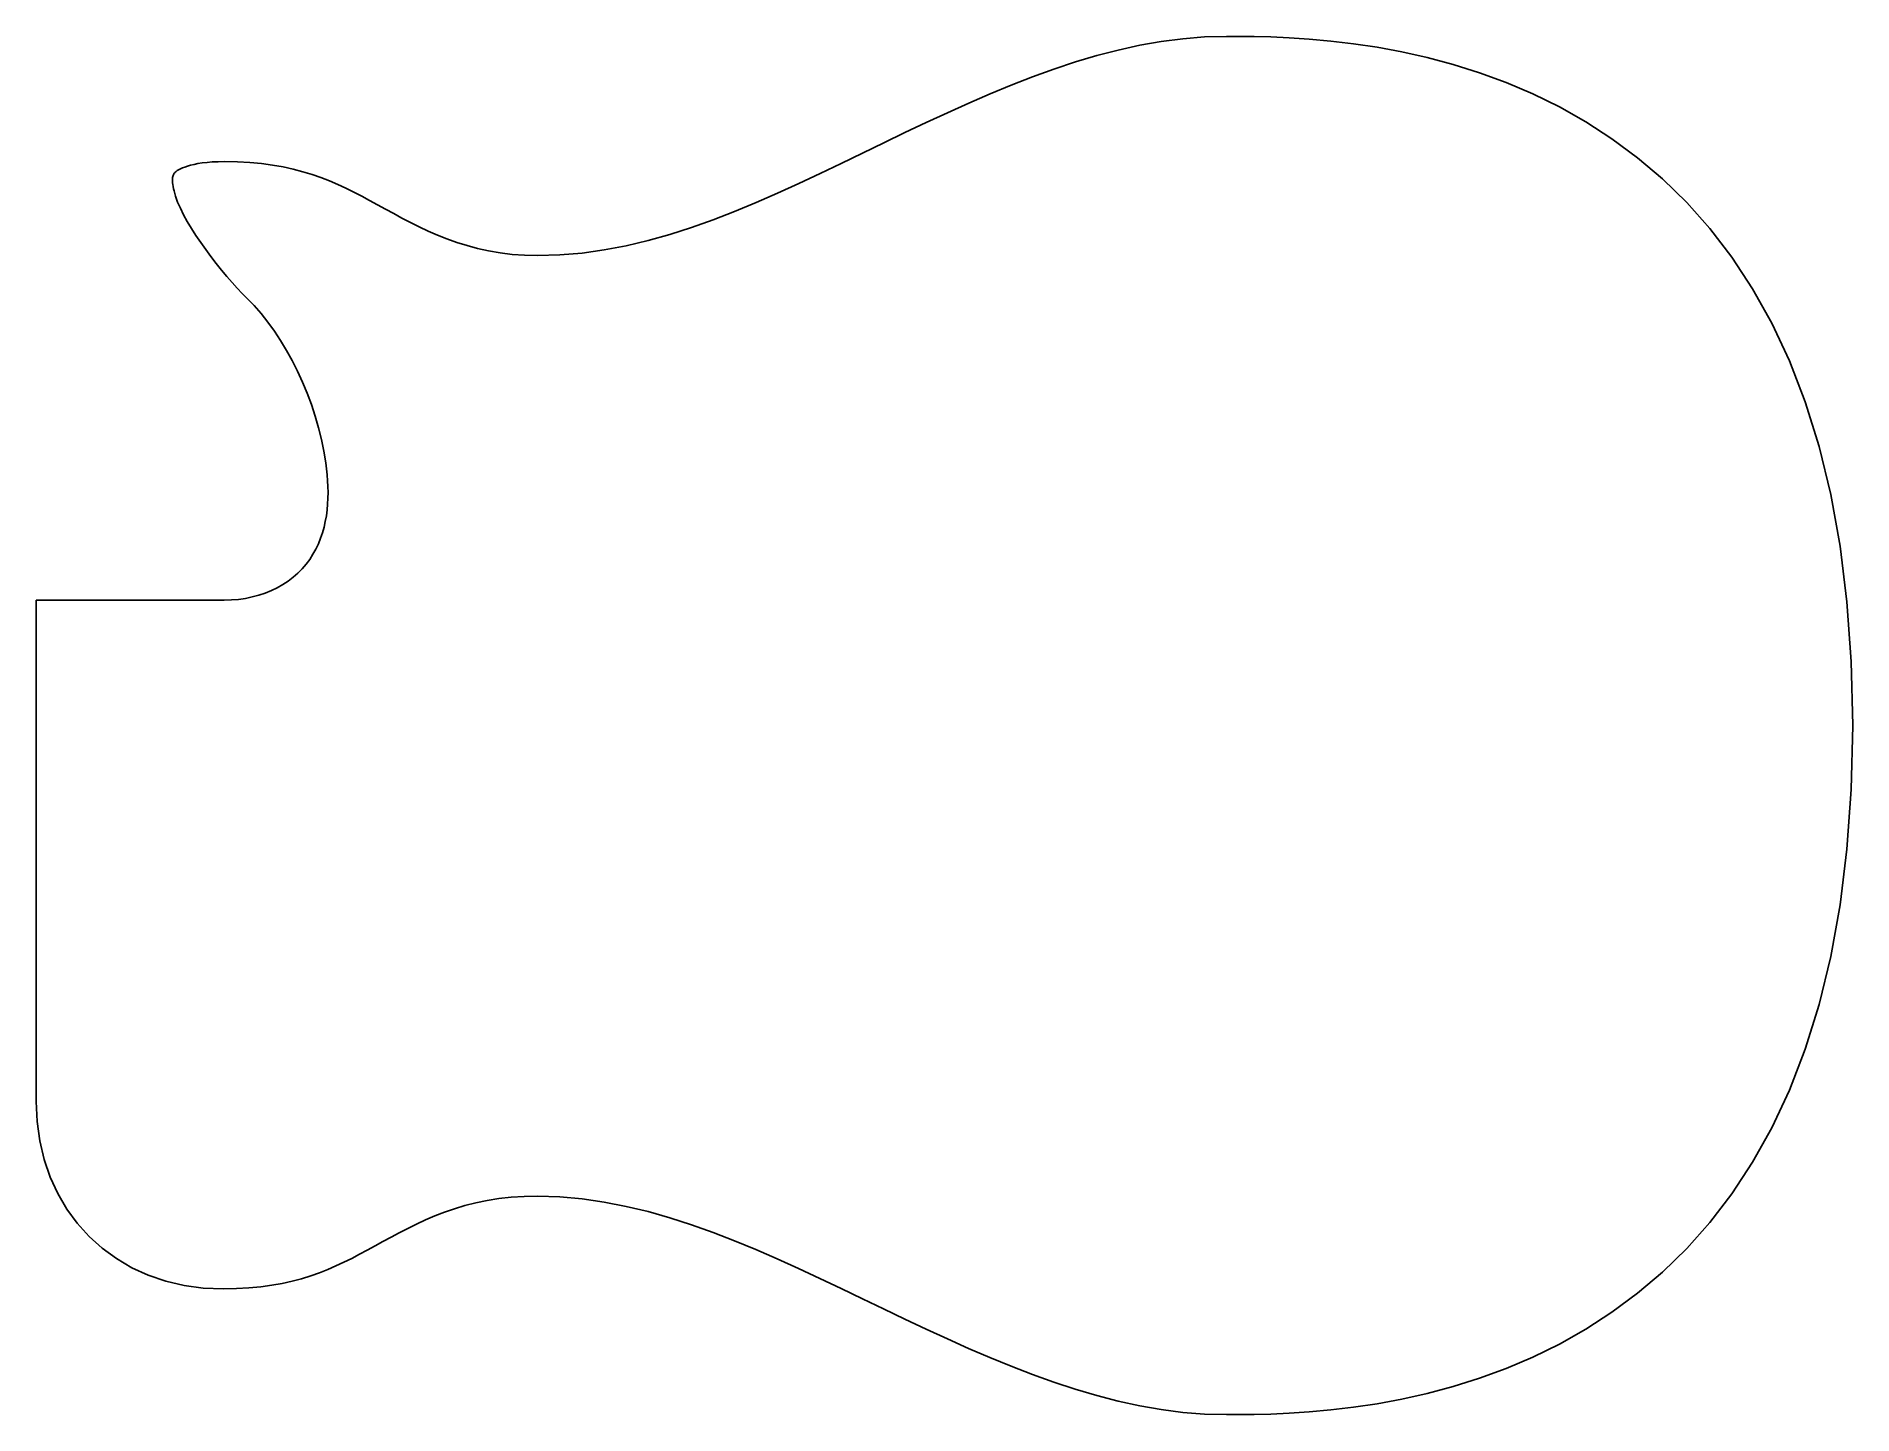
# Model space of a CAD drawing. Extents: x 16 to 306, y 37 to 257.
import ezdxf

# ---------------------------------------------------------------- set-up
doc = ezdxf.new("R2010")
doc.units = 0
doc.layers.add('innerShellOut', color=7, linetype='CONTINUOUS')

msp = doc.modelspace()

# ---------------------------------------------------------------- linework, layer by layer
at = {"layer": 'innerShellOut', "color": 7}
for p, q in [((188.23937, 254.815125), (191.6738, 255.571162)), ((191.6738, 255.571162), (195.11639, 256.179112)), ((195.11639, 256.179112), (198.56782, 256.627531)), ((198.56782, 256.627531), (202.02879, 256.904975)), ((202.02879, 256.904975), (205.5, 257)), ((205.5, 257), (207.54711, 256.9953)), ((207.54711, 256.9953), (209.92108, 256.96829)), ((209.92108, 256.96829), (212.59591, 256.89949)), ((212.59591, 256.89949), (215.54558, 256.769442)), ((215.54558, 256.769442), (218.74408, 256.558681)), ((218.74408, 256.558681), (222.1654, 256.247749)), ((222.1654, 256.247749), (225.78351, 255.817184)), ((225.78351, 255.817184), (229.5724, 255.247525)), ((229.5724, 255.247525), (233.50607, 254.519313)), ((177.97797, 251.772935), (181.39214, 252.904567)), ((181.39214, 252.904567), (184.81238, 253.922445)), ((184.81238, 253.922445), (188.23937, 254.815125)), ((233.50607, 254.519313), (237.5585, 253.613087)), ((237.5585, 253.613087), (241.70367, 252.509385)), ((241.70367, 252.509385), (245.91556, 251.188748)), ((171.16498, 249.214187), (174.56914, 250.538994)), ((174.56914, 250.538994), (177.97797, 251.772935)), ((245.91556, 251.188748), (250.16818, 249.631714)), ((250.16818, 249.631714), (254.43549, 247.818824)), ((164.36785, 246.337753), (167.76478, 247.809958)), ((167.76478, 247.809958), (171.16498, 249.214187)), ((254.43549, 247.818824), (258.69149, 245.730616)), ((157.58099, 243.235189), (160.97349, 244.809015)), ((160.97349, 244.809015), (164.36785, 246.337753)), ((258.69149, 245.730616), (262.91016, 243.34763)), ((150.79883, 239.998047), (154.18967, 241.627718)), ((154.18967, 241.627718), (157.58099, 243.235189)), ((262.91016, 243.34763), (267.07226, 240.654117)), ((144.01662, 236.718103), (147.40814, 238.357189)), ((147.40814, 238.357189), (150.79883, 239.998047)), ((267.07226, 240.654117), (271.15818, 237.630994)), ((37.343482, 234.78479), (37.397482, 234.91541)), ((37.397482, 234.91541), (37.458702, 235.031761)), ((37.458702, 235.031761), (37.525852, 235.135558)), ((37.525852, 235.135558), (37.597652, 235.228518)), ((37.597652, 235.228518), (37.690562, 235.325848)), ((37.690562, 235.325848), (37.823756, 235.439549)), ((37.823756, 235.439549), (38.000062, 235.566493)), ((38.000062, 235.566493), (38.222303, 235.703554)), ((38.222303, 235.703554), (38.493303, 235.847607)), ((38.493303, 235.847607), (38.815886, 235.995528)), ((38.815886, 235.995528), (39.192876, 236.144192)), ((39.192876, 236.144192), (39.627095, 236.290474)), ((39.627095, 236.290474), (40.121369, 236.431249)), ((40.121369, 236.431249), (40.678521, 236.563393)), ((40.678521, 236.563393), (41.301374, 236.68378)), ((41.301374, 236.68378), (41.992753, 236.789285)), ((41.992753, 236.789285), (42.755481, 236.876785)), ((42.755481, 236.876785), (43.592382, 236.943155)), ((43.592382, 236.943155), (44.50628, 236.985265)), ((44.50628, 236.985265), (45.499999, 237)), ((45.499999, 237), (47.595766, 236.96317)), ((47.595766, 236.96317), (49.576258, 236.855313)), ((49.576258, 236.855313), (51.450012, 236.680405)), ((51.450012, 236.680405), (53.225566, 236.442415)), ((53.225566, 236.442415), (54.911459, 236.145313)), ((54.911459, 236.145313), (56.516229, 235.793071)), ((56.516229, 235.793071), (58.048412, 235.389657)), ((58.048412, 235.389657), (59.516548, 234.939043)), ((59.516548, 234.939043), (60.929174, 234.445199)), ((137.22431, 233.502699), (140.62257, 235.095153)), ((140.62257, 235.095153), (144.01662, 236.718103)), ((271.15818, 237.630994), (275.14138, 234.2538)), ((37.225242, 234.085346), (37.237572, 234.29018)), ((37.226542, 233.857673), (37.225242, 234.085346)), ((37.242732, 233.605446), (37.226542, 233.857673)), ((37.237572, 234.29018), (37.262242, 234.47389)), ((37.275112, 233.326951), (37.242732, 233.605446)), ((37.262242, 234.47389), (37.297972, 234.638188)), ((37.324952, 233.020475), (37.275112, 233.326951)), ((37.297972, 234.638188), (37.343482, 234.78479)), ((37.393542, 232.684303), (37.324952, 233.020475)), ((37.482162, 232.316721), (37.393542, 232.684303)), ((37.59209, 231.916014), (37.482162, 232.316721)), ((60.929174, 234.445199), (62.294828, 233.912094)), ((62.294828, 233.912094), (63.622049, 233.343699)), ((63.622049, 233.343699), (64.919373, 232.743984)), ((64.919373, 232.743984), (66.195339, 232.11692)), ((66.195339, 232.11692), (67.458485, 231.466477)), ((133.82014, 231.955106), (137.22431, 233.502699)), ((275.14138, 234.2538), (278.99533, 230.498073)), ((37.724609, 231.480469), (37.59209, 231.916014)), ((38.063408, 230.542165), (37.724609, 231.480469)), ((38.496491, 229.547886), (38.063408, 230.542165)), ((39.014331, 228.50737), (38.496491, 229.547886)), ((67.458485, 231.466477), (68.717349, 230.796624)), ((68.717349, 230.796624), (69.980469, 230.111333)), ((69.980469, 230.111333), (71.258005, 229.41231)), ((71.258005, 229.41231), (72.557355, 228.703653)), ((126.9873, 229.051949), (130.40837, 230.466735)), ((130.40837, 230.466735), (133.82014, 231.955106)), ((278.99533, 230.498073), (282.69349, 226.339353)), ((39.607404, 227.430352), (39.014331, 228.50737)), ((40.266182, 226.32657), (39.607404, 227.430352)), ((40.981141, 225.205759), (40.266182, 226.32657)), ((72.557355, 228.703653), (73.882913, 227.992912)), ((73.882913, 227.992912), (75.239076, 227.287641)), ((75.239076, 227.287641), (76.630239, 226.595391)), ((76.630239, 226.595391), (78.060795, 225.923715)), ((116.65138, 225.392724), (120.1105, 226.500581)), ((120.1105, 226.500581), (123.55524, 227.72511)), ((123.55524, 227.72511), (126.9873, 229.051949)), ((282.69349, 226.339353), (286.2093, 221.753178)), ((41.742755, 224.077657), (40.981141, 225.205759)), ((42.541498, 222.951999), (41.742755, 224.077657)), ((78.060795, 225.923715), (79.535142, 225.280165)), ((79.535142, 225.280165), (81.057673, 224.672293)), ((81.057673, 224.672293), (82.632784, 224.107652)), ((82.632784, 224.107652), (84.264871, 223.593794)), ((84.264871, 223.593794), (85.958328, 223.13827)), ((106.17085, 222.912812), (109.68325, 223.584477)), ((109.68325, 223.584477), (113.1762, 224.415902)), ((113.1762, 224.415902), (116.65138, 225.392724)), ((43.367844, 221.838523), (42.541498, 222.951999)), ((44.212268, 220.746964), (43.367844, 221.838523)), ((45.065244, 219.687059), (44.212268, 220.746964)), ((85.958328, 223.13827), (87.717551, 222.748633)), ((87.717551, 222.748633), (89.546934, 222.432436)), ((89.546934, 222.432436), (91.450873, 222.197231)), ((91.450873, 222.197231), (93.433763, 222.050569)), ((93.433763, 222.050569), (95.5, 222)), ((95.5, 222), (99.08092, 222.106211)), ((99.08092, 222.106211), (102.63731, 222.415269)), ((102.63731, 222.415269), (106.17085, 222.912812)), ((286.2093, 221.753178), (289.51624, 216.715088)), ((45.917246, 218.668545), (45.065244, 219.687059)), ((46.758748, 217.701158), (45.917246, 218.668545)), ((47.580225, 216.794635), (46.758748, 217.701158)), ((48.372151, 215.958711), (47.580225, 216.794635)), ((49.125, 215.203124), (48.372151, 215.958711)), ((50.270524, 214.023289), (49.125, 215.203124)), ((289.51624, 216.715088), (292.58776, 211.20062)), ((51.384352, 212.751489), (50.270524, 214.023289)), ((52.463037, 211.394162), (51.384352, 212.751489)), ((53.503125, 209.957766), (52.463037, 211.394162)), ((54.501165, 208.448759), (53.503125, 209.957766)), ((292.58776, 211.20062), (295.39732, 205.185315)), ((55.453702, 206.873598), (54.501165, 208.448759)), ((56.357284, 205.238742), (55.453702, 206.873598)), ((57.208457, 203.550648), (56.357284, 205.238742)), ((58.00377, 201.815774), (57.208457, 203.550648)), ((295.39732, 205.185315), (297.91838, 198.64471)), ((58.739769, 200.040578), (58.00377, 201.815774)), ((59.413001, 198.231518), (58.739769, 200.040578)), ((60.020013, 196.39505), (59.413001, 198.231518)), ((297.91838, 198.64471), (300.12441, 191.554344)), ((60.557353, 194.53764), (60.020013, 196.39505)), ((61.021566, 192.66573), (60.557353, 194.53764)), ((61.409201, 190.78579), (61.021566, 192.66573)), ((300.12441, 191.554344), (301.98885, 183.889754)), ((61.716804, 188.90428), (61.409201, 190.78579)), ((61.839259, 187.96315), (61.716804, 188.90428)), ((61.938709, 187.02066), (61.839259, 187.96315)), ((62.012929, 186.07797), (61.938709, 187.02066)), ((62.059689, 185.13621), (62.012929, 186.07797)), ((62.012999, 182.32807), (62.061949, 183.26012)), ((62.076769, 184.19655), (62.059689, 185.13621)), ((62.061949, 183.26012), (62.076769, 184.19655)), ((301.98885, 183.889754), (303.48517, 175.626494)), ((61.639165, 179.5697), (61.80383, 180.48172)), ((61.80383, 180.48172), (61.927699, 181.40156)), ((61.927699, 181.40156), (62.012999, 182.32807)), ((60.878154, 176.89207), (61.178551, 177.77373)), ((61.178551, 177.77373), (61.43148, 178.66666)), ((61.43148, 178.66666), (61.639165, 179.5697)), ((59.154107, 173.51153), (59.669924, 174.32615)), ((59.669924, 174.32615), (60.126064, 175.16713)), ((60.126064, 175.16713), (60.528067, 176.02282)), ((60.528067, 176.02282), (60.878154, 176.89207)), ((303.48517, 175.626494), (304.58683, 166.740074)), ((56.498583, 170.65777), (57.245892, 171.30664)), ((57.245892, 171.30664), (57.939386, 171.99984)), ((57.939386, 171.99984), (58.576359, 172.73545)), ((58.576359, 172.73545), (59.154107, 173.51153)), ((52.04948, 168.14628), (53.025291, 168.54442)), ((53.025291, 168.54442), (53.960812, 168.99658)), ((53.960812, 168.99658), (54.853338, 169.50081)), ((54.853338, 169.50081), (55.700163, 170.05519)), ((55.700163, 170.05519), (56.498583, 170.65777)), ((15.5, 164.1875), (15.5, 167)), ((15.5, 167), (17.375, 167)), ((17.375, 167), (19.25, 167)), ((19.25, 167), (21.125, 167)), ((21.125, 167), (23, 167)), ((23, 167), (24.875, 167)), ((24.875, 167), (26.75, 167)), ((26.75, 167), (28.625, 167)), ((28.625, 167), (30.5, 167)), ((30.5, 167), (32.374999, 167)), ((32.374999, 167), (34.249999, 167)), ((34.249999, 167), (36.124999, 167)), ((36.124999, 167), (37.999999, 167)), ((37.999999, 167), (39.874999, 167)), ((39.874999, 167), (41.749999, 167)), ((41.749999, 167), (43.624999, 167)), ((43.624999, 167), (45.499999, 167)), ((45.499999, 167), (46.660746, 167.0334)), ((46.660746, 167.0334), (47.797433, 167.1325)), ((47.797433, 167.1325), (48.907355, 167.29526)), ((48.907355, 167.29526), (49.987807, 167.51976)), ((49.987807, 167.51976), (51.036083, 167.80408)), ((51.036083, 167.80408), (52.04948, 168.14628)), ((304.58683, 166.740074), (305.26729, 157.206054)), ((15.5, 161.375), (15.5, 164.1875)), ((15.5, 158.5625), (15.5, 161.375)), ((15.5, 155.75), (15.5, 158.5625)), ((305.26729, 157.206054), (305.50001, 146.999974)), ((15.5, 152.9375), (15.5, 155.75)), ((15.5, 150.125), (15.5, 152.9375)), ((15.5, 147.3125), (15.5, 150.125)), ((15.5, 144.5), (15.5, 147.3125)), ((305.50001, 146.999974), (305.26729, 136.793884)), ((15.5, 141.6875), (15.5, 144.5)), ((15.5, 138.875), (15.5, 141.6875)), ((15.5, 136.0625), (15.5, 138.875)), ((305.26729, 136.793884), (304.58683, 127.259874)), ((15.5, 133.25), (15.5, 136.0625)), ((15.5, 130.4375), (15.5, 133.25)), ((15.5, 127.625), (15.5, 130.4375)), ((15.5, 124.8125), (15.5, 127.625)), ((15.5, 122), (15.5, 124.8125)), ((304.58683, 127.259874), (303.48517, 118.373454)), ((15.5, 119.8125), (15.5, 122)), ((15.5, 117.625), (15.5, 119.8125)), ((15.5, 115.4375), (15.5, 117.625)), ((303.48517, 118.373454), (301.98885, 110.110184)), ((15.5, 113.25), (15.5, 115.4375)), ((15.5, 111.0625), (15.5, 113.25)), ((15.5, 108.875), (15.5, 111.0625)), ((15.5, 106.6875), (15.5, 108.875)), ((301.98885, 110.110184), (300.12441, 102.445594)), ((15.5, 104.5), (15.5, 106.6875)), ((15.5, 102.3125), (15.5, 104.5)), ((15.5, 100.125), (15.5, 102.3125)), ((300.12441, 102.445594), (297.91838, 95.355234)), ((15.5, 97.9375), (15.5, 100.125)), ((15.5, 95.75), (15.5, 97.9375)), ((15.5, 93.5625), (15.5, 95.75)), ((15.5, 91.375), (15.5, 93.5625)), ((297.91838, 95.355234), (295.39732, 88.814624)), ((15.5, 89.1875), (15.5, 91.375)), ((15.5, 87), (15.5, 89.1875)), ((295.39732, 88.814624), (292.58776, 82.799324)), ((15.644691, 83.7793), (15.5, 87)), ((16.071284, 80.68695), (15.644691, 83.7793)), ((292.58776, 82.799324), (289.51624, 77.284854)), ((16.768557, 77.73421), (16.071284, 80.68695)), ((17.725289, 74.93204), (16.768557, 77.73421)), ((289.51624, 77.284854), (286.2093, 72.246764)), ((18.930259, 72.29146), (17.725289, 74.93204)), ((20.372246, 69.82353), (18.930259, 72.29146)), ((22.040028, 67.5393), (20.372246, 69.82353)), ((82.273793, 69.86113), (80.672811, 69.30771)), ((83.937977, 70.36344), (82.273793, 69.86113)), ((85.670031, 70.80713), (83.937977, 70.36344)), ((87.474623, 71.18474), (85.670031, 70.80713)), ((89.35642, 71.48878), (87.474623, 71.18474)), ((91.32009, 71.71177), (89.35642, 71.48878)), ((93.370301, 71.84623), (91.32009, 71.71177)), ((95.511721, 71.88473), (93.370301, 71.84623)), ((99.089618, 71.76047), (95.511721, 71.88473)), ((102.64319, 71.43664), (99.089618, 71.76047)), ((106.17412, 70.92741), (102.64319, 71.43664)), ((109.6841, 70.24693), (106.17412, 70.92741)), ((113.17483, 69.40938), (109.6841, 70.24693)), ((286.2093, 72.246764), (282.69349, 67.660594)), ((23.922385, 65.4498), (22.040028, 67.5393)), ((74.807543, 66.73235), (73.452553, 66.0355)), ((76.202397, 67.41547), (74.807543, 66.73235)), ((77.641781, 68.0774), (76.202397, 67.41547)), ((79.130363, 68.71064), (77.641781, 68.0774)), ((80.672811, 69.30771), (79.130363, 68.71064)), ((116.64798, 68.4289), (113.17483, 69.40938)), ((120.10526, 67.31967), (116.64798, 68.4289)), ((123.54836, 66.09584), (120.10526, 67.31967)), ((282.69349, 67.660594), (278.99533, 63.501874)), ((26.008095, 63.5661), (23.922385, 65.4498)), ((69.580078, 63.93741), (68.334843, 63.25755)), ((70.843488, 64.63055), (69.580078, 63.93741)), ((72.132757, 65.3324), (70.843488, 64.63055)), ((73.452553, 66.0355), (72.132757, 65.3324)), ((126.97895, 64.77156), (123.54836, 66.09584)), ((130.39874, 63.36101), (126.97895, 64.77156)), ((28.285937, 61.89923), (26.008095, 63.5661)), ((30.74469, 60.46025), (28.285937, 61.89923)), ((64.606631, 61.32596), (63.335511, 60.73094)), ((65.857383, 61.94797), (64.606631, 61.32596)), ((67.097033, 62.59312), (65.857383, 61.94797)), ((68.334843, 63.25755), (67.097033, 62.59312)), ((133.80941, 61.87834), (130.39874, 63.36101)), ((137.21265, 60.33772), (133.80941, 61.87834)), ((278.99533, 63.501874), (275.14138, 59.746144)), ((33.373133, 59.26019), (30.74469, 60.46025)), ((36.160044, 58.31011), (33.373133, 59.26019)), ((39.094202, 57.62106), (36.160044, 58.31011)), ((56.350153, 58.29573), (54.76228, 57.94366)), ((57.862073, 58.69794), (56.350153, 58.29573)), ((59.307305, 59.14642), (57.862073, 58.69794)), ((60.695112, 59.63731), (59.307305, 59.14642)), ((62.03476, 60.16677), (60.695112, 59.63731)), ((63.335511, 60.73094), (62.03476, 60.16677)), ((140.61016, 58.7533), (137.21265, 60.33772)), ((144.00362, 57.13924), (140.61016, 58.7533)), ((275.14138, 59.746144), (271.15818, 56.368954)), ((42.164387, 57.20407), (39.094202, 57.62106)), ((45.359376, 57.0702), (42.164387, 57.20407)), ((47.465976, 57.1138), (45.359376, 57.0702)), ((49.450302, 57.22679), (47.465976, 57.1138)), ((51.321619, 57.40533), (49.450302, 57.22679)), ((53.08919, 57.64557), (51.321619, 57.40533)), ((54.76228, 57.94366), (53.08919, 57.64557)), ((147.39472, 55.50971), (144.00362, 57.13924)), ((150.78516, 53.87887), (147.39472, 55.50971)), ((271.15818, 56.368954), (267.07226, 53.345824)), ((154.17586, 52.25952), (150.78516, 53.87887)), ((157.56712, 50.6626), (154.17586, 52.25952)), ((267.07226, 53.345824), (262.91016, 50.652314)), ((160.95964, 49.09941), (157.56712, 50.6626)), ((262.91016, 50.652314), (258.69149, 48.269324)), ((164.35412, 47.58129), (160.95964, 49.09941)), ((167.75129, 46.11955), (164.35412, 47.58129)), ((258.69149, 48.269324), (254.43549, 46.181124)), ((171.15185, 44.72551), (167.75129, 46.11955)), ((174.5565, 43.41051), (171.15185, 44.72551)), ((250.16818, 44.368234), (245.91556, 42.811194)), ((254.43549, 46.181124), (250.16818, 44.368234)), ((177.96597, 42.18586), (174.5565, 43.41051)), ((181.38096, 41.06288), (177.96597, 42.18586)), ((184.80217, 40.05289), (181.38096, 41.06288)), ((241.70367, 41.490564), (237.5585, 40.386854)), ((245.91556, 42.811194), (241.70367, 41.490564)), ((188.23032, 39.16723), (184.80217, 40.05289)), ((191.66612, 38.4172), (188.23032, 39.16723)), ((195.11028, 37.81414), (191.66612, 38.4172)), ((198.56351, 37.36937), (195.11028, 37.81414)), ((222.1654, 37.752194), (218.74408, 37.441264)), ((225.78351, 38.182764), (222.1654, 37.752194)), ((229.5724, 38.752424), (225.78351, 38.182764)), ((233.50607, 39.480634), (229.5724, 38.752424)), ((237.5585, 40.386854), (233.50607, 39.480634)), ((202.02651, 37.0942), (198.56351, 37.36937)), ((205.5, 37), (202.02651, 37.0942)), ((207.54711, 37.004654), (205.5, 37)), ((209.92108, 37.031654), (207.54711, 37.004654)), ((212.59591, 37.100454), (209.92108, 37.031654)), ((215.54558, 37.230504), (212.59591, 37.100454)), ((218.74408, 37.441264), (215.54558, 37.230504))]:
    msp.add_line(p, q, dxfattribs=at)

doc.saveas('drawing.dxf')
